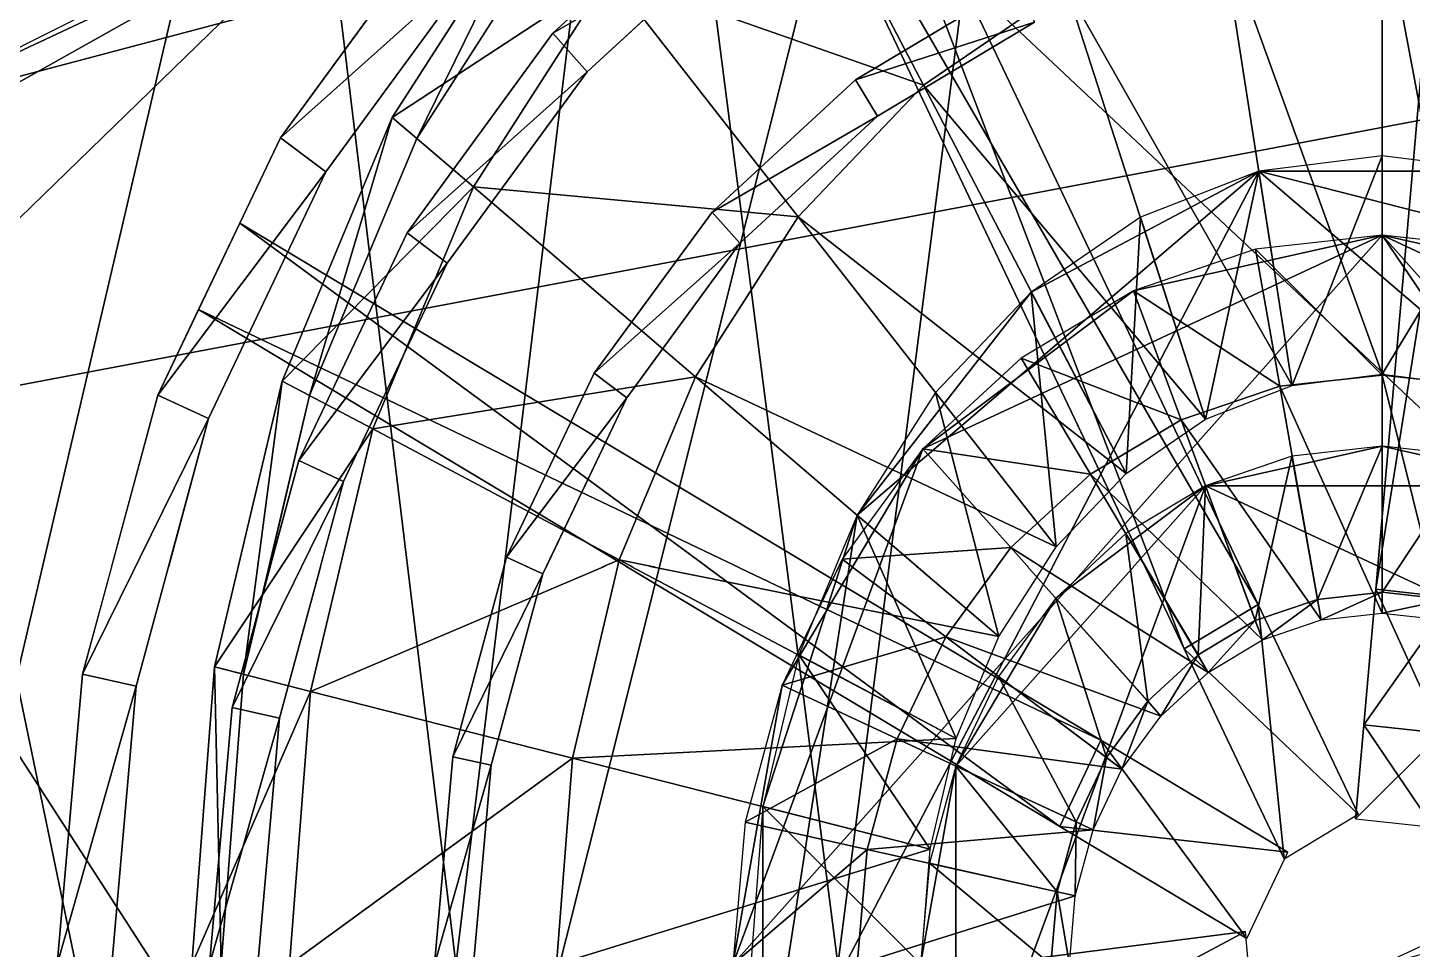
# Model space of a CAD drawing. Units: millimetres at full size, sheet at 1:50. Extents: x -9750 to 9750, y -6680 to 6675.
# Drawn here: x -206.7 to -107.2, y 2148.4 to 2214.6 of the extents above; entities that cross this region are included whole.
import ezdxf

# ---------------------------------------------------------------- set-up
doc = ezdxf.new("R2010")
doc.units = ezdxf.units.MM
doc.header["$LTSCALE"] = 50
doc.layers.add('0-9_部品実装', color=7, linetype='Continuous')
doc.layers.add('0-A_汎用オブジェクト（実装）', color=4, linetype='Continuous')

msp = doc.modelspace()

# ---------------------------------------------------------------- wipeouts: each hides what was drawn before it
msp.add_wipeout([(-3365.77, 3792.05), (-3365.77, -1764.95), (296.23, -1764.95), (296.23, -1764.95)])

# ---------------------------------------------------------------- next in the draw order: wipeouts: each hides what was drawn before it
msp.add_wipeout([(-3365.77, 3792.05), (296.23, -1764.95), (296.23, 3792.05), (296.23, 3792.05)])

# ---------------------------------------------------------------- next in the draw order: wipeouts: each hides what was drawn before it
msp.add_wipeout([(-299.27, 2131.95), (296.23, 2131.95), (296.23, 2175.84), (296.23, 2175.84)])

# ---------------------------------------------------------------- next in the draw order: wipeouts: each hides what was drawn before it
msp.add_wipeout([(-299.27, 2131.95), (296.23, 2175.84), (-288.22, 2175.84), (-288.22, 2175.84)])

# ---------------------------------------------------------------- next in the draw order: linework, layer by layer
at = {"layer": '0-A_汎用オブジェクト（実装）'}
for p, q in [((-169.66, 2175.32), (-173.37, 2161.57)), ((-169.66, 2175.32), (-173.37, 2161.57)), ((-111.1, 2158.05), (-118.28, 2173.13)), ((-118.28, 2173.13), (-111.1, 2158.05)), ((-123.6, 2169.94), (-116.42, 2154.85)), ((-116.42, 2154.85), (-123.6, 2169.94)), ((-204.54, 2147.27), (-202.71, 2168.12)), ((-204.54, 2147.27), (-202.71, 2168.12)), ((-191.15, 2168.11), (-192.76, 2147.27)), ((-191.15, 2168.11), (-192.76, 2147.27)), ((-191.15, 2168.11), (-192.76, 2147.27)), ((-191.15, 2168.11), (-192.76, 2147.27)), ((-191.15, 2168.11), (-192.76, 2147.27)), ((-191.15, 2168.11), (-192.76, 2147.27)), ((-198.86, 2167.26), (-200.61, 2147.27)), ((-198.86, 2167.26), (-200.61, 2147.27)), ((-152.47, 2167.32), (-155.13, 2157.49)), ((-152.47, 2167.32), (-155.13, 2157.49)), ((-193.6, 2147.27), (-191.98, 2165.73)), ((-193.6, 2147.27), (-191.98, 2165.73)), ((-188.57, 2164.96), (-190.12, 2147.27)), ((-188.57, 2164.96), (-190.12, 2147.27)), ((-110.69, 2164.48), (-111.29, 2157.73)), ((-111.29, 2157.73), (-110.69, 2164.48)), ((-116.16, 2155.32), (-129.58, 2163.38)), ((-177.44, 2147.27), (-176.13, 2162.19)), ((-173.37, 2161.57), (-174.63, 2147.27)), ((-173.37, 2161.57), (-174.63, 2147.27)), ((-116.42, 2154.85), (-111.1, 2158.05)), ((-116.42, 2154.85), (-111.1, 2158.05)), ((-155.13, 2157.49), (-156.02, 2147.27)), ((-155.13, 2157.49), (-156.02, 2147.27)), ((-119.11, 2149.13), (-132.53, 2157.18)), ((-132.53, 2157.18), (-119.11, 2149.13)), ((-111.29, 2157.73), (-105.72, 2157.12)), ((-111.29, 2157.73), (-105.72, 2157.12)), ((-119.11, 2149.13), (-116.16, 2155.32)), ((-119.11, 2149.13), (-116.16, 2155.32)), ((-118.64, 2143.37), (-119.19, 2149.63))]:
    msp.add_line(p, q, dxfattribs=at)
for points in [[(-169.66, 2175.32), (-176.13, 2162.19), (-173.37, 2161.57)], [(-109.39, 2174), (-114.03, 2173.49), (-113.77, 2172.02)], [(-109.39, 2174), (-113.77, 2172.02), (-109.39, 2172.5)], [(-104.27, 2173.61), (-109.84, 2174.22), (-110.69, 2164.48), (-104.27, 2173.61), (-110.69, 2164.48), (-105.12, 2163.87)], [(-109.84, 2174.22), (-110.69, 2164.48), (-105.12, 2163.87), (-109.84, 2174.22), (-105.12, 2163.87), (-104.27, 2173.61)], [(-104.75, 2173.49), (-109.39, 2172.5), (-105.01, 2172.02), (-104.75, 2173.49), (-109.39, 2174), (-109.39, 2172.5)], [(-140, 2161.52), (-132.82, 2173.59), (-136.94, 2167.95)], [(-129.18, 2162.12), (-132.82, 2173.59), (-136.94, 2167.95)], [(-129.18, 2162.12), (-126.22, 2166.17), (-132.82, 2173.59)], [(-118.28, 2173.13), (-123.6, 2169.94), (-116.42, 2154.85)], [(-123.6, 2169.94), (-111.1, 2158.05), (-118.28, 2173.13), (-123.6, 2169.94), (-116.42, 2154.85), (-111.1, 2158.05)], [(-114.03, 2173.49), (-118.5, 2171.97), (-117.99, 2170.58)], [(-118.28, 2173.13), (-116.42, 2154.85), (-111.1, 2158.05)], [(-114.03, 2173.49), (-117.99, 2170.58), (-113.77, 2172.02)], [(-118.5, 2171.97), (-122.61, 2169.5), (-121.87, 2168.25)], [(-118.5, 2171.97), (-121.87, 2168.25), (-117.99, 2170.58)], [(-140.73, 2170.8), (-152.47, 2167.32), (-144.22, 2163.48)], [(-144.22, 2163.48), (-128.07, 2161.29), (-140.73, 2170.8)], [(-140.73, 2170.8), (-128.07, 2161.29), (-125.27, 2165.11)], [(-151.28, 2169.5), (-153.86, 2158.61), (-141.85, 2155.55)], [(-151.28, 2169.5), (-141.85, 2155.55), (-139.97, 2163.5)], [(-122.61, 2169.5), (-126.22, 2166.17), (-125.27, 2165.11)], [(-122.61, 2169.5), (-125.27, 2165.11), (-121.87, 2168.25)], [(-198.86, 2167.26), (-202.71, 2168.12), (-204.54, 2147.27)], [(-198.86, 2167.26), (-202.71, 2168.12), (-204.54, 2147.27)], [(-194.87, 2147.27), (-186.35, 2166.88), (-193.23, 2168.64)], [(-192.76, 2147.27), (-193.23, 2168.64), (-194.87, 2147.27)], [(-192.76, 2147.27), (-191.15, 2168.11), (-193.23, 2168.64)], [(-131.37, 2157.5), (-136.94, 2167.95), (-140, 2161.52)], [(-131.37, 2157.5), (-129.18, 2162.12), (-136.94, 2167.95)], [(-198.86, 2167.26), (-204.54, 2147.27), (-200.61, 2147.27)], [(-198.86, 2167.26), (-204.54, 2147.27), (-200.61, 2147.27)], [(-194.87, 2147.27), (-187.86, 2147.27), (-186.35, 2166.88)], [(-187.86, 2147.27), (-167.54, 2162.09), (-186.35, 2166.88)], [(-152.47, 2167.32), (-155.13, 2157.49), (-156.02, 2147.27)], [(-144.22, 2163.48), (-152.47, 2167.32), (-155.13, 2157.49)], [(-188.57, 2164.96), (-193.6, 2147.27), (-190.12, 2147.27), (-188.57, 2164.96), (-191.98, 2165.73), (-193.6, 2147.27)], [(-188.57, 2164.96), (-191.98, 2165.73), (-193.6, 2147.27), (-188.57, 2164.96), (-193.6, 2147.27), (-190.12, 2147.27)], [(-126.22, 2166.17), (-129.18, 2162.12), (-128.07, 2161.29), (-126.22, 2166.17), (-128.07, 2161.29), (-125.27, 2165.11)], [(-105.12, 2163.87), (-111.29, 2157.73), (-105.72, 2157.12), (-105.12, 2163.87), (-110.69, 2164.48), (-111.29, 2157.73)], [(-110.69, 2164.48), (-111.29, 2157.73), (-105.72, 2157.12)], [(-110.69, 2164.48), (-105.72, 2157.12), (-105.12, 2163.87)], [(-167.54, 2162.09), (-141.85, 2155.55), (-139.97, 2163.5)], [(-144.22, 2163.48), (-155.13, 2157.49), (-146.36, 2155.53)], [(-146.36, 2155.53), (-130.14, 2156.93), (-144.22, 2163.48)], [(-144.22, 2163.48), (-130.14, 2156.93), (-128.07, 2161.29)], [(-129.58, 2163.38), (-119.11, 2149.13), (-116.16, 2155.32), (-129.58, 2163.38), (-132.53, 2157.18), (-119.11, 2149.13)], [(-132.53, 2157.18), (-119.11, 2149.13), (-116.16, 2155.32), (-132.53, 2157.18), (-116.16, 2155.32), (-129.58, 2163.38)], [(-187.86, 2147.27), (-168.68, 2147.27), (-167.54, 2162.09)], [(-173.37, 2161.57), (-176.13, 2162.19), (-177.44, 2147.27), (-173.37, 2161.57), (-177.44, 2147.27), (-174.63, 2147.27)], [(-173.37, 2161.57), (-176.13, 2162.19), (-177.44, 2147.27)], [(-168.68, 2147.27), (-141.85, 2155.55), (-167.54, 2162.09)], [(-129.18, 2162.12), (-131.37, 2157.5), (-130.14, 2156.93), (-129.18, 2162.12), (-130.14, 2156.93), (-128.07, 2161.29)], [(-173.37, 2161.57), (-177.44, 2147.27), (-174.63, 2147.27)], [(-142.53, 2147.27), (-140, 2161.52), (-141.89, 2154.53)], [(-140, 2133.03), (-140, 2161.52), (-142.53, 2147.27)], [(-132.73, 2152.49), (-140, 2161.52), (-141.89, 2154.53)], [(-132.73, 2152.49), (-131.37, 2157.5), (-140, 2161.52)], [(-153.86, 2135.94), (-153.86, 2158.61), (-154.73, 2147.27), (-153.86, 2135.94), (-139.97, 2131.05), (-141.85, 2139)], [(-153.86, 2158.61), (-154.73, 2147.27), (-142.49, 2147.27), (-153.86, 2158.61), (-142.49, 2147.27), (-141.85, 2155.55)], [(-146.36, 2155.53), (-156.02, 2147.27), (-147.08, 2147.27), (-146.36, 2155.53), (-155.13, 2157.49), (-156.02, 2147.27)], [(-146.36, 2155.53), (-131.42, 2152.2), (-130.14, 2156.93)], [(-131.37, 2157.5), (-132.73, 2152.49), (-131.42, 2152.2)], [(-131.37, 2157.5), (-131.42, 2152.2), (-130.14, 2156.93)], [(-168.68, 2147.27), (-142.49, 2147.27), (-141.85, 2155.55)], [(-147.08, 2147.27), (-131.42, 2152.2), (-146.36, 2155.53)], [(-133.19, 2147.27), (-141.89, 2154.53), (-142.53, 2147.27)], [(-133.19, 2147.27), (-132.73, 2152.49), (-141.89, 2154.53)], [(-147.08, 2147.27), (-131.85, 2147.27), (-131.42, 2152.2)], [(-132.73, 2152.49), (-133.19, 2147.27), (-131.85, 2147.27)], [(-132.73, 2152.49), (-131.85, 2147.27), (-131.42, 2152.2)], [(-135.28, 2147.57), (-118.64, 2143.37), (-119.19, 2149.63)]]:
    msp.add_lwpolyline(points, close=True, dxfattribs=at)
for points in [[(-109.84, 2174.22), (-110.69, 2164.48), (-109.84, 2174.22)], [(-194.87, 2147.27), (-193.23, 2168.64), (-194.87, 2147.27)], [(-118.64, 2143.37), (-134.74, 2141.31), (-118.64, 2143.37), (-119.19, 2149.63), (-134.74, 2141.31), (-119.19, 2149.63), (-135.28, 2147.57), (-134.74, 2141.31)], [(-135.28, 2147.57), (-119.19, 2149.63), (-135.28, 2147.57)], [(-134.74, 2141.31), (-118.64, 2143.37), (-119.19, 2149.63)]]:
    msp.add_lwpolyline(points, dxfattribs=at)

# ---------------------------------------------------------------- next in the draw order: wipeouts: each hides what was drawn before it
msp.add_wipeout([(296.23, 2175.84), (296.23, 2735.05), (-285.56, 2735.05), (-285.56, 2735.05)])

# ---------------------------------------------------------------- next in the draw order: wipeouts: each hides what was drawn before it
msp.add_wipeout([(296.23, 2175.84), (-285.56, 2735.05), (-285.56, 2175.84), (-285.56, 2175.84)])

# ---------------------------------------------------------------- next in the draw order: linework, layer by layer
at = {"layer": '0-9_部品実装'}
msp.add_solid([(296.23, 2175.84), (-285.56, 2175.84), (-285.56, 2175.84)], dxfattribs=at)
at = {"layer": '0-A_汎用オブジェクト（実装）'}
for p, q in [((-123.6, 2169.94), (-156.69, 2239.48)), ((-156.69, 2239.48), (-123.6, 2169.94)), ((-168.94, 2214.16), (-156.17, 2225.92)), ((-168.94, 2214.16), (-156.17, 2225.92)), ((-188.51, 2206.65), (-176.67, 2222.85)), ((-188.51, 2206.65), (-176.67, 2222.85)), ((-168.34, 2222.79), (-178.71, 2206.61)), ((-168.34, 2222.79), (-178.71, 2206.61)), ((-168.34, 2222.79), (-178.71, 2206.61)), ((-168.34, 2222.79), (-178.71, 2206.61)), ((-168.34, 2222.79), (-178.71, 2206.61)), ((-168.34, 2222.79), (-178.71, 2206.61)), ((-154.24, 2222.67), (-166.48, 2211.39)), ((-154.24, 2222.67), (-166.48, 2211.39)), ((-173.89, 2219.73), (-185.24, 2204.2)), ((-173.89, 2219.73), (-185.24, 2204.2)), ((-147.2, 2210.83), (-135.43, 2217.89)), ((-134.36, 2214.97), (-145.63, 2208.2)), ((-134.36, 2214.97), (-145.63, 2208.2)), ((-179.41, 2199.82), (-168.94, 2214.16)), ((-179.41, 2199.82), (-168.94, 2214.16)), ((-166.48, 2211.39), (-176.52, 2197.65)), ((-166.48, 2211.39), (-176.52, 2197.65)), ((-145.63, 2208.2), (-155.52, 2199.09)), ((-145.63, 2208.2), (-155.52, 2199.09)), ((-178.71, 2206.61), (-186.41, 2188.14)), ((-178.71, 2206.61), (-186.41, 2188.14)), ((-178.71, 2206.61), (-186.41, 2188.14)), ((-178.71, 2206.61), (-186.41, 2188.14)), ((-178.71, 2206.61), (-186.41, 2188.14)), ((-178.71, 2206.61), (-186.41, 2188.14)), ((-185.24, 2204.2), (-193.67, 2186.48)), ((-185.24, 2204.2), (-193.67, 2186.48)), ((-129.58, 2163.38), (-191.43, 2200.51)), ((-165.97, 2189.74), (-157.51, 2201.32)), ((-187.19, 2183.47), (-179.41, 2199.82)), ((-187.19, 2183.47), (-179.41, 2199.82)), ((-109.39, 2199.65), (-118.49, 2198.65)), ((-100.29, 2198.65), (-109.39, 2199.65)), ((-155.52, 2199.09), (-163.63, 2187.98)), ((-155.52, 2199.09), (-163.63, 2187.98)), ((-118.49, 2198.65), (-127.24, 2195.67)), ((-118.49, 2198.65), (-127.24, 2195.67)), ((-176.52, 2197.65), (-183.98, 2181.97)), ((-176.52, 2197.65), (-183.98, 2181.97)), ((-127.24, 2195.67), (-135.3, 2190.83)), ((-127.24, 2195.67), (-135.3, 2190.83)), ((-197.3, 2188.17), (-194.38, 2194.31)), ((-194.38, 2194.31), (-197.3, 2188.17)), ((-135.3, 2190.83), (-142.37, 2184.31)), ((-135.3, 2190.83), (-142.37, 2184.31)), ((-172.26, 2176.52), (-165.97, 2189.74)), ((-172.26, 2176.52), (-165.97, 2189.74)), ((-202.71, 2168.12), (-197.3, 2188.17)), ((-202.71, 2168.12), (-197.3, 2188.17)), ((-186.41, 2188.14), (-191.15, 2168.11)), ((-186.41, 2188.14), (-191.15, 2168.11)), ((-186.41, 2188.14), (-191.15, 2168.11)), ((-186.41, 2188.14), (-191.15, 2168.11)), ((-186.41, 2188.14), (-191.15, 2168.11)), ((-186.41, 2188.14), (-191.15, 2168.11)), ((-163.63, 2187.98), (-169.66, 2175.32)), ((-193.67, 2186.48), (-198.86, 2167.26)), ((-193.67, 2186.48), (-198.86, 2167.26)), ((-142.37, 2184.31), (-148.17, 2176.37)), ((-142.37, 2184.31), (-148.17, 2176.37)), ((-191.98, 2165.73), (-187.19, 2183.47)), ((-191.98, 2165.73), (-187.19, 2183.47)), ((-183.98, 2181.97), (-188.57, 2164.96)), ((-183.98, 2181.97), (-188.57, 2164.96)), ((-176.13, 2162.19), (-172.26, 2176.52)), ((-148.17, 2176.37), (-152.47, 2167.32)), ((-148.17, 2176.37), (-152.47, 2167.32))]:
    msp.add_line(p, q, dxfattribs=at)
for points in [[(-188.33, 2249.69), (-162.57, 2037.49), (-134.03, 2259.6)], [(-134.03, 2259.6), (-162.57, 2037.49), (9.99, 2034.95)], [(-134.03, 2034.95), (9.99, 2259.6), (-162.57, 2257.06)], [(-162.57, 2257.06), (-226.41, 2207.71), (-188.33, 2044.86)], [(-188.33, 2044.86), (-134.03, 2034.95), (-162.57, 2257.06)], [(-97.32, 2252.82), (-102.89, 2253.43), (-109.84, 2174.22), (-97.32, 2252.82), (-109.84, 2174.22), (-104.27, 2173.61)], [(-102.89, 2253.43), (-109.84, 2174.22), (-102.89, 2253.43), (-109.84, 2174.22), (-104.27, 2173.61)], [(-226.41, 2086.83), (-188.33, 2249.69), (-221.89, 2223.75)], [(-162.57, 2037.49), (-188.33, 2249.69), (-226.41, 2086.83)], [(-151.37, 2242.67), (-156.69, 2239.48), (-123.6, 2169.94)], [(-156.69, 2239.48), (-123.6, 2169.94), (-118.28, 2173.13), (-156.69, 2239.48), (-118.28, 2173.13), (-151.37, 2242.67)], [(-151.37, 2242.67), (-123.6, 2169.94), (-118.28, 2173.13)], [(-164.87, 2218.35), (-151.32, 2200.98), (-142.33, 2210.43), (-164.87, 2218.35), (-142.33, 2210.43), (-152.98, 2230.85)], [(-152.98, 2230.85), (-142.33, 2210.43), (-132.08, 2217.45)], [(-222.58, 2185.98), (-144.27, 2064.61), (9.55, 2229.94), (-222.58, 2185.98), (-212.09, 2086.59), (-144.27, 2064.61)], [(9.55, 2229.94), (-183.43, 2224.05), (-222.58, 2185.98)], [(-215.98, 2208.76), (-148.55, 2226.64), (-187.48, 2223.12)], [(-187.48, 2071.43), (-148.55, 2226.64), (-215.98, 2208.76)], [(-148.55, 2226.64), (-187.48, 2071.43), (9.99, 2077.54)], [(-148.55, 2226.64), (9.99, 2077.54), (9.99, 2217.01)], [(-154.24, 2222.67), (-168.94, 2214.16), (-166.48, 2211.39), (-154.24, 2222.67), (-156.17, 2225.92), (-168.94, 2214.16)], [(-154.24, 2222.67), (-168.94, 2214.16), (-166.48, 2211.39), (-154.24, 2222.67), (-156.17, 2225.92), (-168.94, 2214.16)], [(-180.47, 2208.12), (-164.87, 2218.35), (-169.84, 2224.71)], [(-178.71, 2206.61), (-169.84, 2224.71), (-180.47, 2208.12), (-178.71, 2206.61), (-168.34, 2222.79), (-169.84, 2224.71)], [(-183.43, 2224.05), (-212.09, 2207.96), (-222.58, 2185.98)], [(-183.43, 2224.05), (-215.98, 2208.76), (-212.09, 2207.96)], [(-183.43, 2224.05), (-187.48, 2223.12), (-215.98, 2208.76)], [(-173.89, 2219.73), (-176.67, 2222.85), (-188.51, 2206.65)], [(-173.89, 2219.73), (-176.67, 2222.85), (-188.51, 2206.65)], [(-120.96, 2221.77), (-109.39, 2189.68), (-109.39, 2223.23)], [(-109.39, 2223.23), (-109.39, 2189.68), (-102.93, 2188.86), (-109.39, 2223.23), (-102.93, 2188.86), (-97.82, 2221.77)], [(-132.08, 2217.45), (-122.06, 2186.45), (-115.85, 2188.86), (-132.08, 2217.45), (-115.85, 2188.86), (-120.96, 2221.77)], [(-120.96, 2221.77), (-115.85, 2188.86), (-109.39, 2189.68)], [(-173.89, 2219.73), (-188.51, 2206.65), (-185.24, 2204.2)], [(-173.89, 2219.73), (-188.51, 2206.65), (-185.24, 2204.2)], [(-180.47, 2208.12), (-174.63, 2203.12), (-164.87, 2218.35)], [(-174.63, 2203.12), (-158.69, 2189.47), (-151.32, 2200.98), (-174.63, 2203.12), (-151.32, 2200.98), (-164.87, 2218.35)], [(-134.36, 2214.97), (-135.43, 2217.89), (-147.2, 2210.83)], [(-134.36, 2214.97), (-135.43, 2217.89), (-147.2, 2210.83)], [(-142.33, 2210.43), (-122.06, 2186.45), (-132.08, 2217.45)], [(-134.36, 2214.97), (-147.2, 2210.83), (-145.63, 2208.2)], [(-134.36, 2214.97), (-147.2, 2210.83), (-145.63, 2208.2)], [(-166.48, 2211.39), (-179.41, 2199.82), (-176.52, 2197.65), (-166.48, 2211.39), (-168.94, 2214.16), (-179.41, 2199.82)], [(-166.48, 2211.39), (-168.94, 2214.16), (-179.41, 2199.82)], [(-166.48, 2211.39), (-179.41, 2199.82), (-176.52, 2197.65)], [(-145.63, 2208.2), (-147.2, 2210.83), (-157.51, 2201.32)], [(-145.63, 2208.2), (-147.2, 2210.83), (-157.51, 2201.32), (-145.63, 2208.2), (-157.51, 2201.32), (-155.52, 2199.09)], [(-151.32, 2200.98), (-127.78, 2182.53), (-142.33, 2210.43)], [(-142.33, 2210.43), (-127.78, 2182.53), (-122.06, 2186.45)], [(-187.48, 2071.43), (-215.98, 2208.76), (-226.41, 2107.13)], [(-188.37, 2189.18), (-174.63, 2203.12), (-180.47, 2208.12), (-188.37, 2189.18), (-181.88, 2185.74), (-174.63, 2203.12)], [(-186.41, 2188.14), (-180.47, 2208.12), (-188.37, 2189.18), (-186.41, 2188.14), (-178.71, 2206.61), (-180.47, 2208.12)], [(-145.63, 2208.2), (-157.51, 2201.32), (-155.52, 2199.09)], [(-185.24, 2204.2), (-188.51, 2206.65), (-197.3, 2188.17)], [(-194.38, 2194.31), (-197.3, 2188.17), (-188.51, 2206.65)], [(-191.43, 2200.51), (-188.51, 2206.65), (-197.3, 2188.17), (-191.43, 2200.51), (-194.38, 2194.31), (-197.3, 2188.17)], [(-185.24, 2204.2), (-188.51, 2206.65), (-197.3, 2188.17), (-185.24, 2204.2), (-197.3, 2188.17), (-193.67, 2186.48)], [(-194.38, 2194.31), (-191.43, 2200.51), (-188.51, 2206.65)], [(-118.24, 2204.25), (-100.55, 2204.25), (-109.39, 2205.36)], [(-109.39, 2205.36), (-118.24, 2204.25), (-115.85, 2188.86)], [(-109.39, 2205.36), (-115.85, 2188.86), (-109.39, 2189.68)], [(-100.55, 2204.25), (-109.39, 2205.36), (-109.39, 2189.68)], [(-185.24, 2204.2), (-197.3, 2188.17), (-193.67, 2186.48)], [(-153.86, 2135.94), (-64.92, 2158.61), (-118.24, 2204.25)], [(-153.86, 2135.94), (-118.24, 2204.25), (-147.09, 2179.55)], [(-147.09, 2179.55), (-118.24, 2204.25), (-134.58, 2195.57)], [(-134.58, 2195.57), (-118.24, 2204.25), (-126.74, 2200.94)], [(-118.24, 2204.25), (-126.74, 2200.94), (-122.06, 2186.45)], [(-118.24, 2204.25), (-122.06, 2186.45), (-115.85, 2188.86)], [(-118.24, 2204.25), (-64.92, 2158.61), (-84.2, 2195.57)], [(-118.24, 2204.25), (-84.2, 2195.57), (-100.55, 2204.25)], [(-100.55, 2204.25), (-109.39, 2189.68), (-102.93, 2188.86)], [(-181.88, 2185.74), (-158.69, 2189.47), (-174.63, 2203.12)], [(-191.43, 2200.51), (-194.38, 2194.31), (-132.53, 2157.18)], [(-194.38, 2194.31), (-129.58, 2163.38), (-191.43, 2200.51)], [(-191.43, 2200.51), (-132.53, 2157.18), (-129.58, 2163.38)], [(-155.52, 2199.09), (-157.51, 2201.32), (-165.97, 2189.74)], [(-155.52, 2199.09), (-165.97, 2189.74), (-163.63, 2187.98), (-155.52, 2199.09), (-157.51, 2201.32), (-165.97, 2189.74)], [(-158.69, 2189.47), (-132.8, 2177.26), (-151.32, 2200.98)], [(-151.32, 2200.98), (-132.8, 2177.26), (-127.78, 2182.53)], [(-126.74, 2200.94), (-127.78, 2182.53), (-122.06, 2186.45), (-126.74, 2200.94), (-134.58, 2195.57), (-127.78, 2182.53)], [(-176.52, 2197.65), (-179.41, 2199.82), (-187.19, 2183.47)], [(-176.52, 2197.65), (-179.41, 2199.82), (-187.19, 2183.47), (-176.52, 2197.65), (-187.19, 2183.47), (-183.98, 2181.97)], [(-62.76, 2147.27), (-109.39, 2199.65), (-156.02, 2147.27)], [(-109.39, 2199.65), (-127.24, 2195.67), (-142.37, 2184.31)], [(-109.39, 2199.65), (-118.49, 2198.65), (-127.24, 2195.67)], [(-109.39, 2189.61), (-109.39, 2199.65), (-118.49, 2198.65)], [(-102.04, 2188.8), (-109.39, 2199.65), (-109.39, 2189.61)], [(-102.04, 2188.8), (-100.29, 2198.65), (-109.39, 2199.65)], [(-91.55, 2195.67), (-100.29, 2198.65), (-109.39, 2199.65)], [(-76.42, 2184.31), (-91.55, 2195.67), (-109.39, 2199.65)], [(-62.76, 2147.27), (-76.42, 2184.31), (-109.39, 2199.65)], [(-155.52, 2199.09), (-165.97, 2189.74), (-163.63, 2187.98)], [(-116.74, 2188.8), (-118.49, 2198.65), (-127.24, 2195.67)], [(-109.39, 2189.61), (-118.49, 2198.65), (-116.74, 2188.8)], [(-176.52, 2197.65), (-187.19, 2183.47), (-183.98, 2181.97)], [(-147.09, 2179.55), (-134.58, 2195.57), (-141.45, 2188.35)], [(-127.24, 2195.67), (-135.3, 2190.83), (-142.37, 2184.31)], [(-134.58, 2195.57), (-132.8, 2177.26), (-127.78, 2182.53), (-134.58, 2195.57), (-141.45, 2188.35), (-132.8, 2177.26)], [(-123.82, 2186.39), (-127.24, 2195.67), (-135.3, 2190.83)], [(-116.74, 2188.8), (-127.24, 2195.67), (-123.82, 2186.39)], [(-194.38, 2194.31), (-132.53, 2157.18), (-129.58, 2163.38)], [(-130.33, 2182.48), (-135.3, 2190.83), (-142.37, 2184.31), (-130.33, 2182.48), (-142.37, 2184.31), (-136.04, 2177.21)], [(-123.82, 2186.39), (-135.3, 2190.83), (-130.33, 2182.48)], [(-163.63, 2187.98), (-165.97, 2189.74), (-172.26, 2176.52)], [(-116.74, 2188.8), (-109.39, 2172.5), (-109.39, 2189.61)], [(-109.39, 2189.61), (-109.39, 2172.5), (-105.01, 2172.02)], [(-109.39, 2189.61), (-105.01, 2172.02), (-102.04, 2188.8)], [(-193.23, 2168.64), (-181.88, 2185.74), (-188.37, 2189.18)], [(-191.15, 2168.11), (-188.37, 2189.18), (-193.23, 2168.64), (-191.15, 2168.11), (-186.41, 2188.14), (-188.37, 2189.18)], [(-181.88, 2185.74), (-164.17, 2176.34), (-158.69, 2189.47)], [(-164.17, 2176.34), (-139.97, 2163.5), (-136.91, 2170.83), (-164.17, 2176.34), (-136.91, 2170.83), (-158.69, 2189.47)], [(-158.69, 2189.47), (-136.91, 2170.83), (-132.8, 2177.26)], [(-123.82, 2186.39), (-113.77, 2172.02), (-116.74, 2188.8)], [(-116.74, 2188.8), (-113.77, 2172.02), (-109.39, 2172.5)], [(-193.67, 2186.48), (-197.3, 2188.17), (-202.71, 2168.12), (-193.67, 2186.48), (-202.71, 2168.12), (-198.86, 2167.26)], [(-193.67, 2186.48), (-197.3, 2188.17), (-202.71, 2168.12)], [(-163.63, 2187.98), (-172.26, 2176.52), (-169.66, 2175.32)], [(-163.63, 2187.98), (-172.26, 2176.52), (-169.66, 2175.32)], [(-141.45, 2188.35), (-147.09, 2179.55), (-136.91, 2170.83)], [(-141.45, 2188.35), (-136.91, 2170.83), (-132.8, 2177.26)], [(-193.67, 2186.48), (-202.71, 2168.12), (-198.86, 2167.26)], [(-193.23, 2168.64), (-186.35, 2166.88), (-181.88, 2185.74)], [(-186.35, 2166.88), (-164.17, 2176.34), (-181.88, 2185.74), (-186.35, 2166.88), (-167.54, 2162.09), (-164.17, 2176.34)], [(-130.33, 2182.48), (-117.99, 2170.58), (-123.82, 2186.39), (-130.33, 2182.48), (-121.87, 2168.25), (-117.99, 2170.58)], [(-123.82, 2186.39), (-117.99, 2170.58), (-113.77, 2172.02)], [(-142.37, 2184.31), (-152.47, 2167.32), (-156.02, 2147.27)], [(-142.37, 2184.31), (-148.17, 2176.37), (-152.47, 2167.32)], [(-136.04, 2177.21), (-142.37, 2184.31), (-148.17, 2176.37)], [(-122.07, 2181.66), (-109.39, 2184.49), (-115.86, 2183.78)], [(-122.07, 2181.66), (-96.71, 2181.66), (-109.39, 2184.49)], [(-118.5, 2171.97), (-115.86, 2183.78), (-122.07, 2181.66), (-118.5, 2171.97), (-114.03, 2173.49), (-115.86, 2183.78)], [(-114.03, 2173.49), (-109.39, 2184.49), (-115.86, 2183.78)], [(-114.03, 2173.49), (-109.39, 2174), (-109.39, 2184.49)], [(-109.39, 2174), (-102.93, 2183.78), (-109.39, 2184.49)], [(-109.39, 2184.49), (-96.71, 2181.66), (-102.93, 2183.78)], [(-109.39, 2174), (-104.75, 2173.49), (-102.93, 2183.78)], [(-183.98, 2181.97), (-187.19, 2183.47), (-191.98, 2165.73)], [(-183.98, 2181.97), (-187.19, 2183.47), (-191.98, 2165.73), (-183.98, 2181.97), (-191.98, 2165.73), (-188.57, 2164.96)], [(-183.98, 2181.97), (-191.98, 2165.73), (-188.57, 2164.96)], [(-140, 2161.52), (-122.07, 2181.66), (-132.82, 2173.59)], [(-140, 2133.03), (-78.78, 2161.52), (-122.07, 2181.66)], [(-140, 2133.03), (-122.07, 2181.66), (-140, 2161.52)], [(-136.04, 2177.21), (-121.87, 2168.25), (-130.33, 2182.48)], [(-132.82, 2173.59), (-122.07, 2181.66), (-127.8, 2178.22)], [(-122.61, 2169.5), (-122.07, 2181.66), (-127.8, 2178.22), (-122.61, 2169.5), (-118.5, 2171.97), (-122.07, 2181.66)], [(-122.07, 2181.66), (-78.78, 2161.52), (-96.71, 2181.66)], [(-153.86, 2158.61), (-147.09, 2179.55), (-151.28, 2169.5)], [(-153.86, 2135.94), (-147.09, 2179.55), (-153.86, 2158.61)], [(-147.09, 2179.55), (-151.28, 2169.5), (-139.97, 2163.5)], [(-147.09, 2179.55), (-139.97, 2163.5), (-136.91, 2170.83)], [(-126.22, 2166.17), (-127.8, 2178.22), (-132.82, 2173.59)], [(-126.22, 2166.17), (-122.61, 2169.5), (-127.8, 2178.22)], [(-136.04, 2177.21), (-148.17, 2176.37), (-140.73, 2170.8)], [(-140.73, 2170.8), (-125.27, 2165.11), (-136.04, 2177.21)], [(-136.04, 2177.21), (-125.27, 2165.11), (-121.87, 2168.25)], [(-169.66, 2175.32), (-172.26, 2176.52), (-176.13, 2162.19), (-169.66, 2175.32), (-176.13, 2162.19), (-173.37, 2161.57)], [(-169.66, 2175.32), (-172.26, 2176.52), (-176.13, 2162.19)], [(-167.54, 2162.09), (-139.97, 2163.5), (-164.17, 2176.34)], [(-140.73, 2170.8), (-148.17, 2176.37), (-152.47, 2167.32)]]:
    msp.add_lwpolyline(points, close=True, dxfattribs=at)
for points in [[(-118.28, 2173.13), (-151.37, 2242.67), (-118.28, 2173.13)], [(-180.47, 2208.12), (-169.84, 2224.71), (-180.47, 2208.12)], [(-157.51, 2201.32), (-147.2, 2210.83), (-135.43, 2217.89)], [(-165.97, 2189.74), (-157.51, 2201.32), (-147.2, 2210.83)], [(-188.37, 2189.18), (-180.47, 2208.12), (-188.37, 2189.18)], [(-191.43, 2200.51), (-188.51, 2206.65), (-191.43, 2200.51)], [(-191.43, 2200.51), (-129.58, 2163.38), (-116.16, 2155.32)], [(-109.39, 2199.65), (-142.37, 2184.31), (-156.02, 2147.27), (-109.39, 2199.65), (-118.49, 2198.65)], [(-91.55, 2195.67), (-100.29, 2198.65), (-109.39, 2199.65)], [(-132.53, 2157.18), (-194.38, 2194.31), (-132.53, 2157.18)], [(-163.63, 2187.98), (-165.97, 2189.74), (-172.26, 2176.52), (-163.63, 2187.98), (-169.66, 2175.32)], [(-193.23, 2168.64), (-188.37, 2189.18), (-193.23, 2168.64)], [(-177.44, 2147.27), (-176.13, 2162.19), (-172.26, 2176.52)]]:
    msp.add_lwpolyline(points, dxfattribs=at)

doc.saveas('drawing.dxf')
